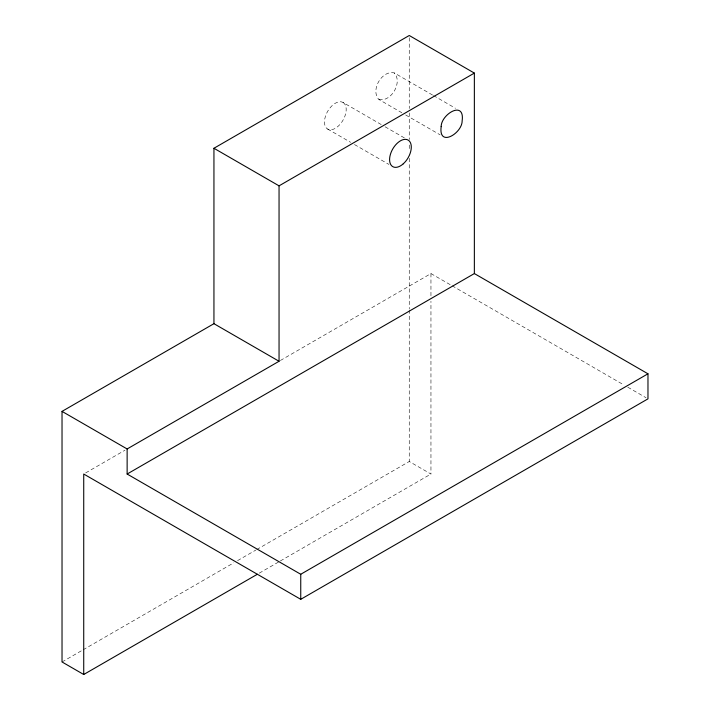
<?xml version="1.0" encoding="UTF-8"?>
<svg xmlns="http://www.w3.org/2000/svg" width="710" height="710" viewBox="0 0 710 710"><rect width="100%" height="100%" fill="white"/><g stroke="black" fill="none" stroke-linecap="round" stroke-linejoin="round"><path stroke-width="0.53" stroke-dasharray="3.55 2.66" d="M85.653 472.922L124.978 450.22M280.361 360.502L430.952 273.563L451.125 285.198M62.027 661.968L82.174 650.342M83.132 649.783L233.723 562.844M237.557 560.625L255.786 550.108M256.745 549.549L409.253 461.5L430.952 474.031L430.952 301.253M259.265 573.156L279.403 561.53M280.361 560.971L430.952 474.031M432.523 95.016L394.227 72.908C381.918 69.953 370.167 90.303 378.883 99.48L401.86 112.748M378.883 99.48C391.192 102.435 402.943 82.094 394.227 72.908M433.482 95.566L455.5 108.284M405.685 114.958L440.156 134.864M343.01 102.471A15.345 8.857 -60 0 1 338.146 126.247A15.345 8.857 -60 0 1 324.852 118.57A15.345 8.857 -60 0 1 343.01 102.471L381.305 124.587M385.139 126.797L405.241 138.406M327.665 129.051L350.642 142.32M354.467 144.529L388.938 164.427M452.084 285.757L623.966 384.989M627.809 387.207L646.047 397.742M430.952 273.563L430.952 296.815M409.253 37.71L409.253 108.532M409.253 112.952L409.253 139.515M409.253 145.044L409.253 149.473M409.253 158.321L409.253 308.806M409.253 309.915L409.253 461.5"/><path stroke-width="1.06" d="M257.339 574.266L83.727 674.5L62.027 661.968L62.027 411.383L213.941 323.68L213.941 148.266L409.253 35.5L474.36 73.086L474.36 273.563L127.134 474.031L127.134 448.968L279.048 361.266L279.048 185.851L474.36 73.086M127.134 474.031L300.747 574.266L647.973 373.797L647.973 398.851L300.747 599.32L83.727 474.031L83.727 674.5M474.36 273.563L647.973 373.797M213.941 148.266L279.048 185.851M213.941 323.68L279.048 361.266M62.027 411.383L127.134 448.968M300.747 574.266L300.747 599.32M441.176 126.593C438.256 147.902 462.192 133.302 462.139 120.975C465.059 99.666 441.123 114.257 441.176 126.593M403.253 163.832A15.345 8.857 -60 0 0 408.117 140.065A15.345 8.857 -60 0 0 389.959 156.165A15.345 8.857 -60 0 0 403.253 163.832"/></g></svg>
